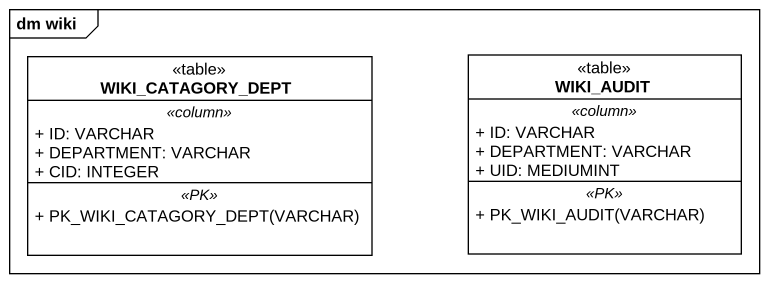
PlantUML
@startuml
mainframe dm wiki
hide circle
hide empty members
skinparam classAttributeIconSize 0
class WIKI_CATAGORY_DEPT <<table>> {
  .. <<column>> ..
  + ID: VARCHAR
  + DEPARTMENT: VARCHAR
  + CID: INTEGER
  .. <<PK>> ..
  + PK_WIKI_CATAGORY_DEPT(VARCHAR)
}
class WIKI_AUDIT <<table>> {
  .. <<column>> ..
  + ID: VARCHAR
  + DEPARTMENT: VARCHAR
  + UID: MEDIUMINT
  .. <<PK>> ..
  + PK_WIKI_AUDIT(VARCHAR)
}
@enduml
